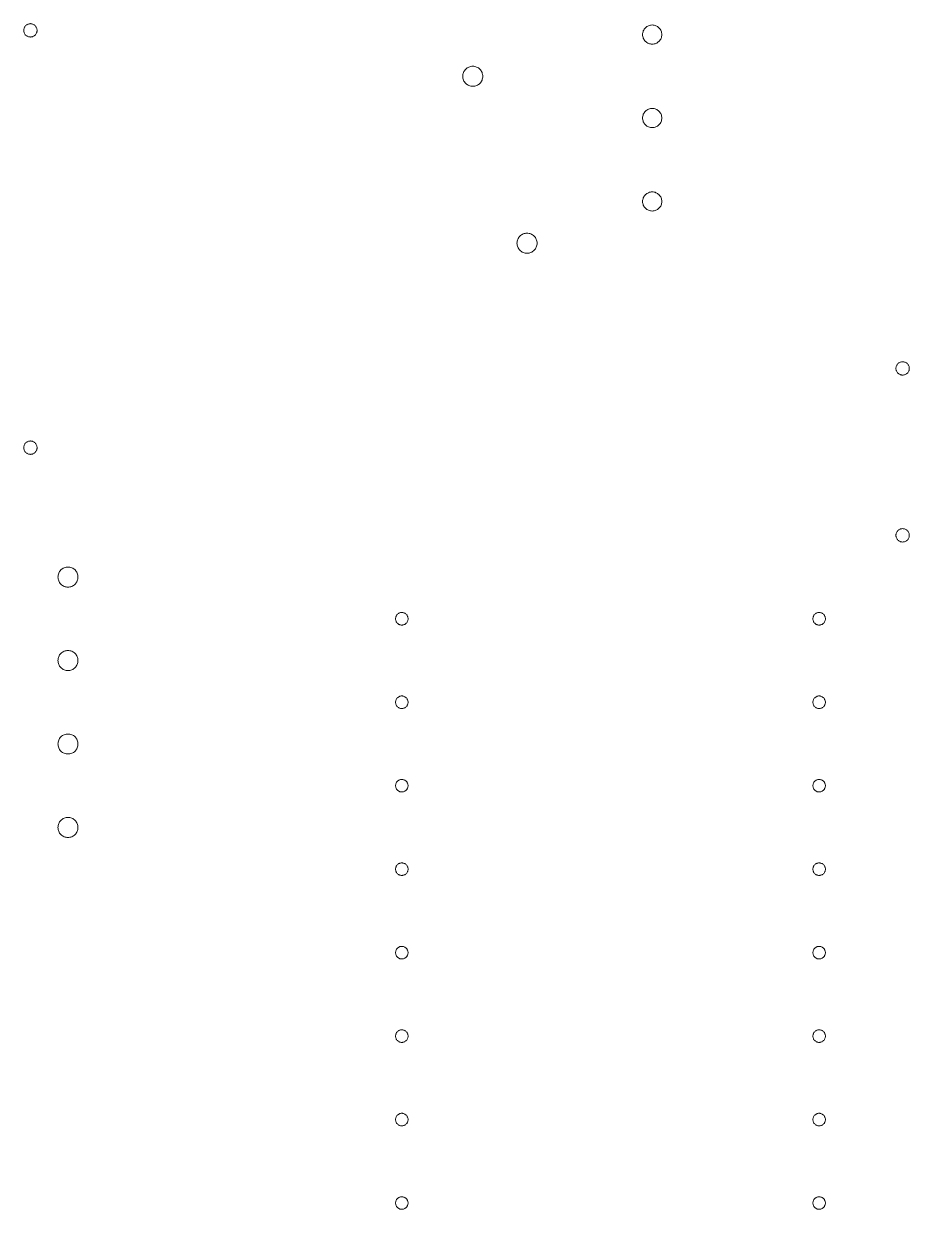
# Model space of a CAD drawing. Header units: inches. Extents: x 0 to 178, y 28 to 230.
# Drawn here: x 4.2 to 80.6, y 27.7 to 130 of the extents above; entities that cross this region are included whole.
import ezdxf

# ---------------------------------------------------------------- set-up
doc = ezdxf.new("R2010")
doc.units = ezdxf.units.IN
doc.header["$MEASUREMENT"] = 0
doc.layers.add('Layer 1', color=7, linetype='Continuous')

msp = doc.modelspace()

# ---------------------------------------------------------------- linework, layer by layer
at = {"layer": 'Layer 1', "color": 113, "lineweight": 5, "true_color": 0x66cc99}
for points in [[(5.36, 129.42), (5.36, 129.36), (5.35, 129.31), (5.34, 129.25), (5.32, 129.2), (5.3, 129.15), (5.27, 129.1), (5.23, 129.05), (5.2, 129.01), (5.15, 128.97), (5.11, 128.94), (5.06, 128.91), (5.01, 128.89), (4.96, 128.87), (4.9, 128.86), (4.84, 128.85), (4.79, 128.84), (4.73, 128.85), (4.68, 128.86), (4.62, 128.87), (4.57, 128.89), (4.52, 128.91), (4.47, 128.94), (4.42, 128.97), (4.38, 129.01), (4.34, 129.05), (4.31, 129.1), (4.28, 129.15), (4.26, 129.2), (4.24, 129.25), (4.22, 129.31), (4.21, 129.36), (4.21, 129.42), (4.21, 129.48), (4.22, 129.53), (4.24, 129.59), (4.26, 129.64), (4.28, 129.69), (4.31, 129.74), (4.34, 129.79), (4.38, 129.83), (4.42, 129.87), (4.47, 129.9), (4.52, 129.93), (4.57, 129.95), (4.62, 129.97), (4.68, 129.98), (4.73, 129.99), (4.79, 130), (4.84, 129.99), (4.9, 129.98), (4.96, 129.97), (5.01, 129.95), (5.06, 129.93), (5.11, 129.9), (5.15, 129.87), (5.2, 129.83), (5.23, 129.79), (5.27, 129.74), (5.3, 129.69), (5.32, 129.64), (5.34, 129.59), (5.35, 129.53), (5.36, 129.48), (5.36, 129.42)], [(59.26, 129.06), (59.25, 128.98), (59.24, 128.9), (59.22, 128.82), (59.19, 128.74), (59.16, 128.67), (59.12, 128.6), (59.07, 128.53), (59.01, 128.47), (58.95, 128.42), (58.89, 128.37), (58.82, 128.33), (58.74, 128.3), (58.67, 128.27), (58.59, 128.25), (58.51, 128.24), (58.43, 128.23), (58.35, 128.24), (58.27, 128.25), (58.19, 128.27), (58.11, 128.3), (58.04, 128.33), (57.97, 128.37), (57.9, 128.42), (57.84, 128.47), (57.79, 128.53), (57.74, 128.6), (57.7, 128.67), (57.66, 128.74), (57.64, 128.82), (57.62, 128.9), (57.6, 128.98), (57.6, 129.06), (57.6, 129.14), (57.62, 129.22), (57.64, 129.3), (57.66, 129.38), (57.7, 129.45), (57.74, 129.52), (57.79, 129.59), (57.84, 129.65), (57.9, 129.7), (57.97, 129.75), (58.04, 129.79), (58.11, 129.82), (58.19, 129.85), (58.27, 129.87), (58.35, 129.88), (58.43, 129.89), (58.51, 129.88), (58.59, 129.87), (58.67, 129.85), (58.74, 129.82), (58.82, 129.79), (58.89, 129.75), (58.95, 129.7), (59.01, 129.65), (59.07, 129.59), (59.12, 129.52), (59.16, 129.45), (59.19, 129.38), (59.22, 129.3), (59.24, 129.22), (59.25, 129.14), (59.26, 129.06)], [(43.81, 125.46), (43.81, 125.38), (43.8, 125.29), (43.77, 125.21), (43.75, 125.13), (43.71, 125.05), (43.67, 124.98), (43.62, 124.91), (43.56, 124.85), (43.5, 124.79), (43.43, 124.74), (43.36, 124.7), (43.28, 124.66), (43.2, 124.63), (43.12, 124.61), (43.03, 124.6), (42.95, 124.6), (42.86, 124.6), (42.78, 124.61), (42.7, 124.63), (42.62, 124.66), (42.54, 124.7), (42.47, 124.74), (42.4, 124.79), (42.34, 124.85), (42.28, 124.91), (42.23, 124.98), (42.19, 125.05), (42.15, 125.13), (42.12, 125.21), (42.1, 125.29), (42.09, 125.38), (42.08, 125.46), (42.09, 125.54), (42.1, 125.63), (42.12, 125.71), (42.15, 125.79), (42.19, 125.87), (42.23, 125.94), (42.28, 126.01), (42.34, 126.07), (42.4, 126.13), (42.47, 126.18), (42.54, 126.22), (42.62, 126.26), (42.7, 126.29), (42.78, 126.31), (42.86, 126.32), (42.95, 126.32), (43.03, 126.32), (43.12, 126.31), (43.2, 126.29), (43.28, 126.26), (43.36, 126.22), (43.43, 126.18), (43.5, 126.13), (43.56, 126.07), (43.62, 126.01), (43.67, 125.94), (43.71, 125.87), (43.75, 125.79), (43.77, 125.71), (43.8, 125.63), (43.81, 125.54), (43.81, 125.46)], [(59.26, 121.86), (59.25, 121.78), (59.24, 121.7), (59.22, 121.62), (59.19, 121.54), (59.16, 121.47), (59.12, 121.4), (59.07, 121.33), (59.01, 121.27), (58.95, 121.22), (58.89, 121.17), (58.82, 121.13), (58.74, 121.1), (58.67, 121.07), (58.59, 121.05), (58.51, 121.04), (58.43, 121.03), (58.35, 121.04), (58.27, 121.05), (58.19, 121.07), (58.11, 121.1), (58.04, 121.13), (57.97, 121.17), (57.9, 121.22), (57.84, 121.27), (57.79, 121.33), (57.74, 121.4), (57.7, 121.47), (57.66, 121.54), (57.64, 121.62), (57.62, 121.7), (57.6, 121.78), (57.6, 121.86), (57.6, 121.94), (57.62, 122.02), (57.64, 122.1), (57.66, 122.18), (57.7, 122.25), (57.74, 122.32), (57.79, 122.39), (57.84, 122.45), (57.9, 122.5), (57.97, 122.55), (58.04, 122.59), (58.11, 122.62), (58.19, 122.65), (58.27, 122.67), (58.35, 122.68), (58.43, 122.69), (58.51, 122.68), (58.59, 122.67), (58.67, 122.65), (58.74, 122.62), (58.82, 122.59), (58.89, 122.55), (58.95, 122.5), (59.01, 122.45), (59.07, 122.39), (59.12, 122.32), (59.16, 122.25), (59.19, 122.18), (59.22, 122.1), (59.24, 122.02), (59.25, 121.94), (59.26, 121.86)], [(59.26, 114.66), (59.25, 114.58), (59.24, 114.5), (59.22, 114.42), (59.19, 114.34), (59.16, 114.27), (59.12, 114.2), (59.07, 114.13), (59.01, 114.07), (58.95, 114.02), (58.89, 113.97), (58.82, 113.93), (58.74, 113.9), (58.67, 113.87), (58.59, 113.85), (58.51, 113.84), (58.43, 113.83), (58.35, 113.84), (58.27, 113.85), (58.19, 113.87), (58.11, 113.9), (58.04, 113.93), (57.97, 113.97), (57.9, 114.02), (57.84, 114.07), (57.79, 114.13), (57.74, 114.2), (57.7, 114.27), (57.66, 114.34), (57.64, 114.42), (57.62, 114.5), (57.6, 114.58), (57.6, 114.66), (57.6, 114.74), (57.62, 114.82), (57.64, 114.9), (57.66, 114.98), (57.7, 115.05), (57.74, 115.12), (57.79, 115.19), (57.84, 115.25), (57.9, 115.3), (57.97, 115.35), (58.04, 115.39), (58.11, 115.42), (58.19, 115.45), (58.27, 115.47), (58.35, 115.48), (58.43, 115.49), (58.51, 115.48), (58.59, 115.47), (58.67, 115.45), (58.74, 115.42), (58.82, 115.39), (58.89, 115.35), (58.95, 115.3), (59.01, 115.25), (59.07, 115.19), (59.12, 115.12), (59.16, 115.05), (59.19, 114.98), (59.22, 114.9), (59.24, 114.82), (59.25, 114.74), (59.26, 114.66)], [(48.49, 111.06), (48.49, 110.98), (48.48, 110.89), (48.45, 110.81), (48.43, 110.73), (48.39, 110.65), (48.35, 110.58), (48.3, 110.51), (48.24, 110.45), (48.18, 110.39), (48.11, 110.34), (48.04, 110.3), (47.96, 110.26), (47.88, 110.23), (47.8, 110.21), (47.71, 110.2), (47.63, 110.2), (47.54, 110.2), (47.46, 110.21), (47.38, 110.23), (47.3, 110.26), (47.22, 110.3), (47.15, 110.34), (47.08, 110.39), (47.02, 110.45), (46.96, 110.51), (46.91, 110.58), (46.87, 110.65), (46.83, 110.73), (46.8, 110.81), (46.78, 110.89), (46.77, 110.98), (46.76, 111.06), (46.77, 111.14), (46.78, 111.23), (46.8, 111.31), (46.83, 111.39), (46.87, 111.47), (46.91, 111.54), (46.96, 111.61), (47.02, 111.67), (47.08, 111.73), (47.15, 111.78), (47.22, 111.82), (47.3, 111.86), (47.38, 111.89), (47.46, 111.91), (47.54, 111.92), (47.63, 111.92), (47.71, 111.92), (47.8, 111.91), (47.88, 111.89), (47.96, 111.86), (48.04, 111.82), (48.11, 111.78), (48.18, 111.73), (48.24, 111.67), (48.3, 111.61), (48.35, 111.54), (48.39, 111.47), (48.43, 111.39), (48.45, 111.31), (48.48, 111.23), (48.49, 111.14), (48.49, 111.06)], [(80.6, 100.26), (80.6, 100.2), (80.59, 100.15), (80.58, 100.09), (80.56, 100.04), (80.54, 99.99), (80.51, 99.94), (80.47, 99.89), (80.44, 99.85), (80.39, 99.81), (80.35, 99.78), (80.3, 99.75), (80.25, 99.73), (80.2, 99.71), (80.14, 99.7), (80.08, 99.69), (80.03, 99.68), (79.97, 99.69), (79.92, 99.7), (79.86, 99.71), (79.81, 99.73), (79.76, 99.75), (79.71, 99.78), (79.66, 99.81), (79.62, 99.85), (79.58, 99.89), (79.55, 99.94), (79.52, 99.99), (79.5, 100.04), (79.48, 100.09), (79.46, 100.15), (79.45, 100.2), (79.45, 100.26), (79.45, 100.32), (79.46, 100.37), (79.48, 100.43), (79.5, 100.48), (79.52, 100.53), (79.55, 100.58), (79.58, 100.63), (79.62, 100.67), (79.66, 100.71), (79.71, 100.74), (79.76, 100.77), (79.81, 100.79), (79.86, 100.81), (79.92, 100.82), (79.97, 100.83), (80.03, 100.84), (80.08, 100.83), (80.14, 100.82), (80.2, 100.81), (80.25, 100.79), (80.3, 100.77), (80.35, 100.74), (80.39, 100.71), (80.44, 100.67), (80.47, 100.63), (80.51, 100.58), (80.54, 100.53), (80.56, 100.48), (80.58, 100.43), (80.59, 100.37), (80.6, 100.32), (80.6, 100.26)], [(5.36, 93.42), (5.36, 93.36), (5.35, 93.31), (5.34, 93.25), (5.32, 93.2), (5.3, 93.15), (5.27, 93.1), (5.23, 93.05), (5.2, 93.01), (5.15, 92.97), (5.11, 92.94), (5.06, 92.91), (5.01, 92.89), (4.96, 92.87), (4.9, 92.86), (4.84, 92.85), (4.79, 92.84), (4.73, 92.85), (4.68, 92.86), (4.62, 92.87), (4.57, 92.89), (4.52, 92.91), (4.47, 92.94), (4.42, 92.97), (4.38, 93.01), (4.34, 93.05), (4.31, 93.1), (4.28, 93.15), (4.26, 93.2), (4.24, 93.25), (4.22, 93.31), (4.21, 93.36), (4.21, 93.42), (4.21, 93.48), (4.22, 93.53), (4.24, 93.59), (4.26, 93.64), (4.28, 93.69), (4.31, 93.74), (4.34, 93.79), (4.38, 93.83), (4.42, 93.87), (4.47, 93.9), (4.52, 93.93), (4.57, 93.95), (4.62, 93.97), (4.68, 93.98), (4.73, 93.99), (4.79, 94), (4.84, 93.99), (4.9, 93.98), (4.96, 93.97), (5.01, 93.95), (5.06, 93.93), (5.11, 93.9), (5.15, 93.87), (5.2, 93.83), (5.23, 93.79), (5.27, 93.74), (5.3, 93.69), (5.32, 93.64), (5.34, 93.59), (5.35, 93.53), (5.36, 93.48), (5.36, 93.42)], [(80.6, 85.86), (80.6, 85.8), (80.59, 85.75), (80.58, 85.69), (80.56, 85.64), (80.54, 85.59), (80.51, 85.54), (80.47, 85.49), (80.44, 85.45), (80.39, 85.41), (80.35, 85.38), (80.3, 85.35), (80.25, 85.33), (80.2, 85.31), (80.14, 85.3), (80.08, 85.29), (80.03, 85.28), (79.97, 85.29), (79.92, 85.3), (79.86, 85.31), (79.81, 85.33), (79.76, 85.35), (79.71, 85.38), (79.66, 85.41), (79.62, 85.45), (79.58, 85.49), (79.55, 85.54), (79.52, 85.59), (79.5, 85.64), (79.48, 85.69), (79.46, 85.75), (79.45, 85.8), (79.45, 85.86), (79.45, 85.92), (79.46, 85.97), (79.48, 86.03), (79.5, 86.08), (79.52, 86.13), (79.55, 86.18), (79.58, 86.23), (79.62, 86.27), (79.66, 86.31), (79.71, 86.34), (79.76, 86.37), (79.81, 86.39), (79.86, 86.41), (79.92, 86.42), (79.97, 86.43), (80.03, 86.44), (80.08, 86.43), (80.14, 86.42), (80.2, 86.41), (80.25, 86.39), (80.3, 86.37), (80.35, 86.34), (80.39, 86.31), (80.44, 86.27), (80.47, 86.23), (80.51, 86.18), (80.54, 86.13), (80.56, 86.08), (80.58, 86.03), (80.59, 85.97), (80.6, 85.92), (80.6, 85.86)], [(8.89, 82.26), (8.89, 82.18), (8.88, 82.09), (8.85, 82.01), (8.83, 81.93), (8.79, 81.85), (8.75, 81.78), (8.7, 81.71), (8.64, 81.65), (8.58, 81.59), (8.51, 81.54), (8.44, 81.5), (8.36, 81.46), (8.28, 81.43), (8.2, 81.41), (8.11, 81.4), (8.03, 81.4), (7.94, 81.4), (7.86, 81.41), (7.78, 81.43), (7.7, 81.46), (7.62, 81.5), (7.55, 81.54), (7.48, 81.59), (7.42, 81.65), (7.36, 81.71), (7.31, 81.78), (7.27, 81.85), (7.23, 81.93), (7.2, 82.01), (7.18, 82.09), (7.17, 82.18), (7.16, 82.26), (7.17, 82.34), (7.18, 82.43), (7.2, 82.51), (7.23, 82.59), (7.27, 82.67), (7.31, 82.74), (7.36, 82.81), (7.42, 82.87), (7.48, 82.93), (7.55, 82.98), (7.62, 83.02), (7.7, 83.06), (7.78, 83.09), (7.86, 83.11), (7.94, 83.12), (8.03, 83.12), (8.11, 83.12), (8.2, 83.11), (8.28, 83.09), (8.36, 83.06), (8.44, 83.02), (8.51, 82.98), (8.58, 82.93), (8.64, 82.87), (8.7, 82.81), (8.75, 82.74), (8.79, 82.67), (8.83, 82.59), (8.85, 82.51), (8.88, 82.43), (8.89, 82.34), (8.89, 82.26), (8.89, 82.26)], [(37.37, 78.66), (37.37, 78.61), (37.36, 78.55), (37.34, 78.5), (37.33, 78.45), (37.3, 78.41), (37.28, 78.36), (37.25, 78.32), (37.21, 78.28), (37.17, 78.24), (37.13, 78.21), (37.08, 78.18), (37.03, 78.16), (36.98, 78.14), (36.93, 78.13), (36.88, 78.12), (36.83, 78.12), (36.78, 78.12), (36.72, 78.13), (36.67, 78.14), (36.62, 78.16), (36.57, 78.18), (36.53, 78.21), (36.49, 78.24), (36.45, 78.28), (36.41, 78.32), (36.38, 78.36), (36.35, 78.41), (36.33, 78.45), (36.31, 78.5), (36.3, 78.55), (36.29, 78.61), (36.29, 78.66), (36.29, 78.71), (36.3, 78.77), (36.31, 78.82), (36.33, 78.87), (36.35, 78.91), (36.38, 78.96), (36.41, 79), (36.45, 79.04), (36.49, 79.08), (36.53, 79.11), (36.57, 79.14), (36.62, 79.16), (36.67, 79.18), (36.72, 79.19), (36.78, 79.2), (36.83, 79.2), (36.88, 79.2), (36.93, 79.19), (36.98, 79.18), (37.03, 79.16), (37.08, 79.14), (37.13, 79.11), (37.17, 79.08), (37.21, 79.04), (37.25, 79), (37.28, 78.96), (37.3, 78.91), (37.33, 78.87), (37.34, 78.82), (37.36, 78.77), (37.37, 78.71), (37.37, 78.66), (37.37, 78.66)], [(73.37, 78.66), (73.37, 78.61), (73.36, 78.55), (73.34, 78.5), (73.33, 78.45), (73.3, 78.41), (73.28, 78.36), (73.25, 78.32), (73.21, 78.28), (73.17, 78.24), (73.13, 78.21), (73.08, 78.18), (73.03, 78.16), (72.98, 78.14), (72.93, 78.13), (72.88, 78.12), (72.83, 78.12), (72.78, 78.12), (72.72, 78.13), (72.67, 78.14), (72.62, 78.16), (72.57, 78.18), (72.53, 78.21), (72.49, 78.24), (72.45, 78.28), (72.41, 78.32), (72.38, 78.36), (72.35, 78.41), (72.33, 78.45), (72.31, 78.5), (72.3, 78.55), (72.29, 78.61), (72.29, 78.66), (72.29, 78.71), (72.3, 78.77), (72.31, 78.82), (72.33, 78.87), (72.35, 78.91), (72.38, 78.96), (72.41, 79), (72.45, 79.04), (72.49, 79.08), (72.53, 79.11), (72.57, 79.14), (72.62, 79.16), (72.67, 79.18), (72.72, 79.19), (72.78, 79.2), (72.83, 79.2), (72.88, 79.2), (72.93, 79.19), (72.98, 79.18), (73.03, 79.16), (73.08, 79.14), (73.13, 79.11), (73.17, 79.08), (73.21, 79.04), (73.25, 79), (73.28, 78.96), (73.3, 78.91), (73.33, 78.87), (73.34, 78.82), (73.36, 78.77), (73.37, 78.71), (73.37, 78.66), (73.37, 78.66)], [(8.89, 75.06), (8.89, 74.98), (8.88, 74.89), (8.85, 74.81), (8.83, 74.73), (8.79, 74.65), (8.75, 74.58), (8.7, 74.51), (8.64, 74.45), (8.58, 74.39), (8.51, 74.34), (8.44, 74.3), (8.36, 74.26), (8.28, 74.23), (8.2, 74.21), (8.11, 74.2), (8.03, 74.2), (7.94, 74.2), (7.86, 74.21), (7.78, 74.23), (7.7, 74.26), (7.62, 74.3), (7.55, 74.34), (7.48, 74.39), (7.42, 74.45), (7.36, 74.51), (7.31, 74.58), (7.27, 74.65), (7.23, 74.73), (7.2, 74.81), (7.18, 74.89), (7.17, 74.98), (7.16, 75.06), (7.17, 75.14), (7.18, 75.23), (7.2, 75.31), (7.23, 75.39), (7.27, 75.47), (7.31, 75.54), (7.36, 75.61), (7.42, 75.67), (7.48, 75.73), (7.55, 75.78), (7.62, 75.82), (7.7, 75.86), (7.78, 75.89), (7.86, 75.91), (7.94, 75.92), (8.03, 75.92), (8.11, 75.92), (8.2, 75.91), (8.28, 75.89), (8.36, 75.86), (8.44, 75.82), (8.51, 75.78), (8.58, 75.73), (8.64, 75.67), (8.7, 75.61), (8.75, 75.54), (8.79, 75.47), (8.83, 75.39), (8.85, 75.31), (8.88, 75.23), (8.89, 75.14), (8.89, 75.06), (8.89, 75.06)], [(37.37, 71.46), (37.37, 71.41), (37.36, 71.35), (37.34, 71.3), (37.33, 71.25), (37.3, 71.21), (37.28, 71.16), (37.25, 71.12), (37.21, 71.08), (37.17, 71.04), (37.13, 71.01), (37.08, 70.98), (37.03, 70.96), (36.98, 70.94), (36.93, 70.93), (36.88, 70.92), (36.83, 70.92), (36.78, 70.92), (36.72, 70.93), (36.67, 70.94), (36.62, 70.96), (36.57, 70.98), (36.53, 71.01), (36.49, 71.04), (36.45, 71.08), (36.41, 71.12), (36.38, 71.16), (36.35, 71.21), (36.33, 71.25), (36.31, 71.3), (36.3, 71.35), (36.29, 71.41), (36.29, 71.46), (36.29, 71.51), (36.3, 71.57), (36.31, 71.62), (36.33, 71.67), (36.35, 71.71), (36.38, 71.76), (36.41, 71.8), (36.45, 71.84), (36.49, 71.88), (36.53, 71.91), (36.57, 71.94), (36.62, 71.96), (36.67, 71.98), (36.72, 71.99), (36.78, 72), (36.83, 72), (36.88, 72), (36.93, 71.99), (36.98, 71.98), (37.03, 71.96), (37.08, 71.94), (37.13, 71.91), (37.17, 71.88), (37.21, 71.84), (37.25, 71.8), (37.28, 71.76), (37.3, 71.71), (37.33, 71.67), (37.34, 71.62), (37.36, 71.57), (37.37, 71.51), (37.37, 71.46), (37.37, 71.46)], [(73.37, 71.46), (73.37, 71.41), (73.36, 71.35), (73.34, 71.3), (73.33, 71.25), (73.3, 71.21), (73.28, 71.16), (73.25, 71.12), (73.21, 71.08), (73.17, 71.04), (73.13, 71.01), (73.08, 70.98), (73.03, 70.96), (72.98, 70.94), (72.93, 70.93), (72.88, 70.92), (72.83, 70.92), (72.78, 70.92), (72.72, 70.93), (72.67, 70.94), (72.62, 70.96), (72.57, 70.98), (72.53, 71.01), (72.49, 71.04), (72.45, 71.08), (72.41, 71.12), (72.38, 71.16), (72.35, 71.21), (72.33, 71.25), (72.31, 71.3), (72.3, 71.35), (72.29, 71.41), (72.29, 71.46), (72.29, 71.51), (72.3, 71.57), (72.31, 71.62), (72.33, 71.67), (72.35, 71.71), (72.38, 71.76), (72.41, 71.8), (72.45, 71.84), (72.49, 71.88), (72.53, 71.91), (72.57, 71.94), (72.62, 71.96), (72.67, 71.98), (72.72, 71.99), (72.78, 72), (72.83, 72), (72.88, 72), (72.93, 71.99), (72.98, 71.98), (73.03, 71.96), (73.08, 71.94), (73.13, 71.91), (73.17, 71.88), (73.21, 71.84), (73.25, 71.8), (73.28, 71.76), (73.3, 71.71), (73.33, 71.67), (73.34, 71.62), (73.36, 71.57), (73.37, 71.51), (73.37, 71.46), (73.37, 71.46)], [(8.89, 67.86), (8.89, 67.78), (8.88, 67.69), (8.85, 67.61), (8.83, 67.53), (8.79, 67.45), (8.75, 67.38), (8.7, 67.31), (8.64, 67.25), (8.58, 67.19), (8.51, 67.14), (8.44, 67.1), (8.36, 67.06), (8.28, 67.03), (8.2, 67.01), (8.11, 67), (8.03, 67), (7.94, 67), (7.86, 67.01), (7.78, 67.03), (7.7, 67.06), (7.62, 67.1), (7.55, 67.14), (7.48, 67.19), (7.42, 67.25), (7.36, 67.31), (7.31, 67.38), (7.27, 67.45), (7.23, 67.53), (7.2, 67.61), (7.18, 67.69), (7.17, 67.78), (7.16, 67.86), (7.17, 67.94), (7.18, 68.03), (7.2, 68.11), (7.23, 68.19), (7.27, 68.27), (7.31, 68.34), (7.36, 68.41), (7.42, 68.47), (7.48, 68.53), (7.55, 68.58), (7.62, 68.62), (7.7, 68.66), (7.78, 68.69), (7.86, 68.71), (7.94, 68.72), (8.03, 68.72), (8.11, 68.72), (8.2, 68.71), (8.28, 68.69), (8.36, 68.66), (8.44, 68.62), (8.51, 68.58), (8.58, 68.53), (8.64, 68.47), (8.7, 68.41), (8.75, 68.34), (8.79, 68.27), (8.83, 68.19), (8.85, 68.11), (8.88, 68.03), (8.89, 67.94), (8.89, 67.86), (8.89, 67.86)], [(37.37, 64.26), (37.37, 64.21), (37.36, 64.15), (37.34, 64.1), (37.33, 64.05), (37.3, 64.01), (37.28, 63.96), (37.25, 63.92), (37.21, 63.88), (37.17, 63.84), (37.13, 63.81), (37.08, 63.78), (37.03, 63.76), (36.98, 63.74), (36.93, 63.73), (36.88, 63.72), (36.83, 63.72), (36.78, 63.72), (36.72, 63.73), (36.67, 63.74), (36.62, 63.76), (36.57, 63.78), (36.53, 63.81), (36.49, 63.84), (36.45, 63.88), (36.41, 63.92), (36.38, 63.96), (36.35, 64.01), (36.33, 64.05), (36.31, 64.1), (36.3, 64.15), (36.29, 64.21), (36.29, 64.26), (36.29, 64.31), (36.3, 64.37), (36.31, 64.42), (36.33, 64.47), (36.35, 64.51), (36.38, 64.56), (36.41, 64.6), (36.45, 64.64), (36.49, 64.68), (36.53, 64.71), (36.57, 64.74), (36.62, 64.76), (36.67, 64.78), (36.72, 64.79), (36.78, 64.8), (36.83, 64.8), (36.88, 64.8), (36.93, 64.79), (36.98, 64.78), (37.03, 64.76), (37.08, 64.74), (37.13, 64.71), (37.17, 64.68), (37.21, 64.64), (37.25, 64.6), (37.28, 64.56), (37.3, 64.51), (37.33, 64.47), (37.34, 64.42), (37.36, 64.37), (37.37, 64.31), (37.37, 64.26), (37.37, 64.26)], [(73.37, 64.26), (73.37, 64.21), (73.36, 64.15), (73.34, 64.1), (73.33, 64.05), (73.3, 64.01), (73.28, 63.96), (73.25, 63.92), (73.21, 63.88), (73.17, 63.84), (73.13, 63.81), (73.08, 63.78), (73.03, 63.76), (72.98, 63.74), (72.93, 63.73), (72.88, 63.72), (72.83, 63.72), (72.78, 63.72), (72.72, 63.73), (72.67, 63.74), (72.62, 63.76), (72.57, 63.78), (72.53, 63.81), (72.49, 63.84), (72.45, 63.88), (72.41, 63.92), (72.38, 63.96), (72.35, 64.01), (72.33, 64.05), (72.31, 64.1), (72.3, 64.15), (72.29, 64.21), (72.29, 64.26), (72.29, 64.31), (72.3, 64.37), (72.31, 64.42), (72.33, 64.47), (72.35, 64.51), (72.38, 64.56), (72.41, 64.6), (72.45, 64.64), (72.49, 64.68), (72.53, 64.71), (72.57, 64.74), (72.62, 64.76), (72.67, 64.78), (72.72, 64.79), (72.78, 64.8), (72.83, 64.8), (72.88, 64.8), (72.93, 64.79), (72.98, 64.78), (73.03, 64.76), (73.08, 64.74), (73.13, 64.71), (73.17, 64.68), (73.21, 64.64), (73.25, 64.6), (73.28, 64.56), (73.3, 64.51), (73.33, 64.47), (73.34, 64.42), (73.36, 64.37), (73.37, 64.31), (73.37, 64.26), (73.37, 64.26)], [(8.89, 60.66), (8.89, 60.58), (8.88, 60.49), (8.85, 60.41), (8.83, 60.33), (8.79, 60.25), (8.75, 60.18), (8.7, 60.11), (8.64, 60.05), (8.58, 59.99), (8.51, 59.94), (8.44, 59.9), (8.36, 59.86), (8.28, 59.83), (8.2, 59.81), (8.11, 59.8), (8.03, 59.8), (7.94, 59.8), (7.86, 59.81), (7.78, 59.83), (7.7, 59.86), (7.62, 59.9), (7.55, 59.94), (7.48, 59.99), (7.42, 60.05), (7.36, 60.11), (7.31, 60.18), (7.27, 60.25), (7.23, 60.33), (7.2, 60.41), (7.18, 60.49), (7.17, 60.58), (7.16, 60.66), (7.17, 60.74), (7.18, 60.83), (7.2, 60.91), (7.23, 60.99), (7.27, 61.07), (7.31, 61.14), (7.36, 61.21), (7.42, 61.27), (7.48, 61.33), (7.55, 61.38), (7.62, 61.42), (7.7, 61.46), (7.78, 61.49), (7.86, 61.51), (7.94, 61.52), (8.03, 61.52), (8.11, 61.52), (8.2, 61.51), (8.28, 61.49), (8.36, 61.46), (8.44, 61.42), (8.51, 61.38), (8.58, 61.33), (8.64, 61.27), (8.7, 61.21), (8.75, 61.14), (8.79, 61.07), (8.83, 60.99), (8.85, 60.91), (8.88, 60.83), (8.89, 60.74), (8.89, 60.66), (8.89, 60.66)], [(37.37, 57.06), (37.37, 57.01), (37.36, 56.95), (37.34, 56.9), (37.33, 56.85), (37.3, 56.81), (37.28, 56.76), (37.25, 56.72), (37.21, 56.68), (37.17, 56.64), (37.13, 56.61), (37.08, 56.58), (37.03, 56.56), (36.98, 56.54), (36.93, 56.53), (36.88, 56.52), (36.83, 56.52), (36.78, 56.52), (36.72, 56.53), (36.67, 56.54), (36.62, 56.56), (36.57, 56.58), (36.53, 56.61), (36.49, 56.64), (36.45, 56.68), (36.41, 56.72), (36.38, 56.76), (36.35, 56.81), (36.33, 56.85), (36.31, 56.9), (36.3, 56.95), (36.29, 57.01), (36.29, 57.06), (36.29, 57.11), (36.3, 57.17), (36.31, 57.22), (36.33, 57.27), (36.35, 57.31), (36.38, 57.36), (36.41, 57.4), (36.45, 57.44), (36.49, 57.48), (36.53, 57.51), (36.57, 57.54), (36.62, 57.56), (36.67, 57.58), (36.72, 57.59), (36.78, 57.6), (36.83, 57.6), (36.88, 57.6), (36.93, 57.59), (36.98, 57.58), (37.03, 57.56), (37.08, 57.54), (37.13, 57.51), (37.17, 57.48), (37.21, 57.44), (37.25, 57.4), (37.28, 57.36), (37.3, 57.31), (37.33, 57.27), (37.34, 57.22), (37.36, 57.17), (37.37, 57.11), (37.37, 57.06), (37.37, 57.06)], [(73.37, 57.06), (73.37, 57.01), (73.36, 56.95), (73.34, 56.9), (73.33, 56.85), (73.3, 56.81), (73.28, 56.76), (73.25, 56.72), (73.21, 56.68), (73.17, 56.64), (73.13, 56.61), (73.08, 56.58), (73.03, 56.56), (72.98, 56.54), (72.93, 56.53), (72.88, 56.52), (72.83, 56.52), (72.78, 56.52), (72.72, 56.53), (72.67, 56.54), (72.62, 56.56), (72.57, 56.58), (72.53, 56.61), (72.49, 56.64), (72.45, 56.68), (72.41, 56.72), (72.38, 56.76), (72.35, 56.81), (72.33, 56.85), (72.31, 56.9), (72.3, 56.95), (72.29, 57.01), (72.29, 57.06), (72.29, 57.11), (72.3, 57.17), (72.31, 57.22), (72.33, 57.27), (72.35, 57.31), (72.38, 57.36), (72.41, 57.4), (72.45, 57.44), (72.49, 57.48), (72.53, 57.51), (72.57, 57.54), (72.62, 57.56), (72.67, 57.58), (72.72, 57.59), (72.78, 57.6), (72.83, 57.6), (72.88, 57.6), (72.93, 57.59), (72.98, 57.58), (73.03, 57.56), (73.08, 57.54), (73.13, 57.51), (73.17, 57.48), (73.21, 57.44), (73.25, 57.4), (73.28, 57.36), (73.3, 57.31), (73.33, 57.27), (73.34, 57.22), (73.36, 57.17), (73.37, 57.11), (73.37, 57.06), (73.37, 57.06)], [(37.37, 49.86), (37.37, 49.81), (37.36, 49.75), (37.34, 49.7), (37.33, 49.65), (37.3, 49.61), (37.28, 49.56), (37.25, 49.52), (37.21, 49.48), (37.17, 49.44), (37.13, 49.41), (37.08, 49.38), (37.03, 49.36), (36.98, 49.34), (36.93, 49.33), (36.88, 49.32), (36.83, 49.32), (36.78, 49.32), (36.72, 49.33), (36.67, 49.34), (36.62, 49.36), (36.57, 49.38), (36.53, 49.41), (36.49, 49.44), (36.45, 49.48), (36.41, 49.52), (36.38, 49.56), (36.35, 49.61), (36.33, 49.65), (36.31, 49.7), (36.3, 49.75), (36.29, 49.81), (36.29, 49.86), (36.29, 49.91), (36.3, 49.97), (36.31, 50.02), (36.33, 50.07), (36.35, 50.11), (36.38, 50.16), (36.41, 50.2), (36.45, 50.24), (36.49, 50.28), (36.53, 50.31), (36.57, 50.34), (36.62, 50.36), (36.67, 50.38), (36.72, 50.39), (36.78, 50.4), (36.83, 50.4), (36.88, 50.4), (36.93, 50.39), (36.98, 50.38), (37.03, 50.36), (37.08, 50.34), (37.13, 50.31), (37.17, 50.28), (37.21, 50.24), (37.25, 50.2), (37.28, 50.16), (37.3, 50.11), (37.33, 50.07), (37.34, 50.02), (37.36, 49.97), (37.37, 49.91), (37.37, 49.86), (37.37, 49.86)], [(73.37, 49.86), (73.37, 49.81), (73.36, 49.75), (73.34, 49.7), (73.33, 49.65), (73.3, 49.61), (73.28, 49.56), (73.25, 49.52), (73.21, 49.48), (73.17, 49.44), (73.13, 49.41), (73.08, 49.38), (73.03, 49.36), (72.98, 49.34), (72.93, 49.33), (72.88, 49.32), (72.83, 49.32), (72.78, 49.32), (72.72, 49.33), (72.67, 49.34), (72.62, 49.36), (72.57, 49.38), (72.53, 49.41), (72.49, 49.44), (72.45, 49.48), (72.41, 49.52), (72.38, 49.56), (72.35, 49.61), (72.33, 49.65), (72.31, 49.7), (72.3, 49.75), (72.29, 49.81), (72.29, 49.86), (72.29, 49.91), (72.3, 49.97), (72.31, 50.02), (72.33, 50.07), (72.35, 50.11), (72.38, 50.16), (72.41, 50.2), (72.45, 50.24), (72.49, 50.28), (72.53, 50.31), (72.57, 50.34), (72.62, 50.36), (72.67, 50.38), (72.72, 50.39), (72.78, 50.4), (72.83, 50.4), (72.88, 50.4), (72.93, 50.39), (72.98, 50.38), (73.03, 50.36), (73.08, 50.34), (73.13, 50.31), (73.17, 50.28), (73.21, 50.24), (73.25, 50.2), (73.28, 50.16), (73.3, 50.11), (73.33, 50.07), (73.34, 50.02), (73.36, 49.97), (73.37, 49.91), (73.37, 49.86), (73.37, 49.86)], [(37.37, 42.66), (37.37, 42.61), (37.36, 42.55), (37.34, 42.5), (37.33, 42.45), (37.3, 42.41), (37.28, 42.36), (37.25, 42.32), (37.21, 42.28), (37.17, 42.24), (37.13, 42.21), (37.08, 42.18), (37.03, 42.16), (36.98, 42.14), (36.93, 42.13), (36.88, 42.12), (36.83, 42.12), (36.78, 42.12), (36.72, 42.13), (36.67, 42.14), (36.62, 42.16), (36.57, 42.18), (36.53, 42.21), (36.49, 42.24), (36.45, 42.28), (36.41, 42.32), (36.38, 42.36), (36.35, 42.41), (36.33, 42.45), (36.31, 42.5), (36.3, 42.55), (36.29, 42.61), (36.29, 42.66), (36.29, 42.71), (36.3, 42.77), (36.31, 42.82), (36.33, 42.87), (36.35, 42.91), (36.38, 42.96), (36.41, 43), (36.45, 43.04), (36.49, 43.08), (36.53, 43.11), (36.57, 43.14), (36.62, 43.16), (36.67, 43.18), (36.72, 43.19), (36.78, 43.2), (36.83, 43.2), (36.88, 43.2), (36.93, 43.19), (36.98, 43.18), (37.03, 43.16), (37.08, 43.14), (37.13, 43.11), (37.17, 43.08), (37.21, 43.04), (37.25, 43), (37.28, 42.96), (37.3, 42.91), (37.33, 42.87), (37.34, 42.82), (37.36, 42.77), (37.37, 42.71), (37.37, 42.66), (37.37, 42.66)], [(73.37, 42.66), (73.37, 42.61), (73.36, 42.55), (73.34, 42.5), (73.33, 42.45), (73.3, 42.41), (73.28, 42.36), (73.25, 42.32), (73.21, 42.28), (73.17, 42.24), (73.13, 42.21), (73.08, 42.18), (73.03, 42.16), (72.98, 42.14), (72.93, 42.13), (72.88, 42.12), (72.83, 42.12), (72.78, 42.12), (72.72, 42.13), (72.67, 42.14), (72.62, 42.16), (72.57, 42.18), (72.53, 42.21), (72.49, 42.24), (72.45, 42.28), (72.41, 42.32), (72.38, 42.36), (72.35, 42.41), (72.33, 42.45), (72.31, 42.5), (72.3, 42.55), (72.29, 42.61), (72.29, 42.66), (72.29, 42.71), (72.3, 42.77), (72.31, 42.82), (72.33, 42.87), (72.35, 42.91), (72.38, 42.96), (72.41, 43), (72.45, 43.04), (72.49, 43.08), (72.53, 43.11), (72.57, 43.14), (72.62, 43.16), (72.67, 43.18), (72.72, 43.19), (72.78, 43.2), (72.83, 43.2), (72.88, 43.2), (72.93, 43.19), (72.98, 43.18), (73.03, 43.16), (73.08, 43.14), (73.13, 43.11), (73.17, 43.08), (73.21, 43.04), (73.25, 43), (73.28, 42.96), (73.3, 42.91), (73.33, 42.87), (73.34, 42.82), (73.36, 42.77), (73.37, 42.71), (73.37, 42.66), (73.37, 42.66)], [(37.37, 35.46), (37.37, 35.41), (37.36, 35.35), (37.34, 35.3), (37.33, 35.25), (37.3, 35.21), (37.28, 35.16), (37.25, 35.12), (37.21, 35.08), (37.17, 35.04), (37.13, 35.01), (37.08, 34.98), (37.03, 34.96), (36.98, 34.94), (36.93, 34.93), (36.88, 34.92), (36.83, 34.92), (36.78, 34.92), (36.72, 34.93), (36.67, 34.94), (36.62, 34.96), (36.57, 34.98), (36.53, 35.01), (36.49, 35.04), (36.45, 35.08), (36.41, 35.12), (36.38, 35.16), (36.35, 35.21), (36.33, 35.25), (36.31, 35.3), (36.3, 35.35), (36.29, 35.41), (36.29, 35.46), (36.29, 35.51), (36.3, 35.57), (36.31, 35.62), (36.33, 35.67), (36.35, 35.71), (36.38, 35.76), (36.41, 35.8), (36.45, 35.84), (36.49, 35.88), (36.53, 35.91), (36.57, 35.94), (36.62, 35.96), (36.67, 35.98), (36.72, 35.99), (36.78, 36), (36.83, 36), (36.88, 36), (36.93, 35.99), (36.98, 35.98), (37.03, 35.96), (37.08, 35.94), (37.13, 35.91), (37.17, 35.88), (37.21, 35.84), (37.25, 35.8), (37.28, 35.76), (37.3, 35.71), (37.33, 35.67), (37.34, 35.62), (37.36, 35.57), (37.37, 35.51), (37.37, 35.46), (37.37, 35.46)], [(73.37, 35.46), (73.37, 35.41), (73.36, 35.35), (73.34, 35.3), (73.33, 35.25), (73.3, 35.21), (73.28, 35.16), (73.25, 35.12), (73.21, 35.08), (73.17, 35.04), (73.13, 35.01), (73.08, 34.98), (73.03, 34.96), (72.98, 34.94), (72.93, 34.93), (72.88, 34.92), (72.83, 34.92), (72.78, 34.92), (72.72, 34.93), (72.67, 34.94), (72.62, 34.96), (72.57, 34.98), (72.53, 35.01), (72.49, 35.04), (72.45, 35.08), (72.41, 35.12), (72.38, 35.16), (72.35, 35.21), (72.33, 35.25), (72.31, 35.3), (72.3, 35.35), (72.29, 35.41), (72.29, 35.46), (72.29, 35.51), (72.3, 35.57), (72.31, 35.62), (72.33, 35.67), (72.35, 35.71), (72.38, 35.76), (72.41, 35.8), (72.45, 35.84), (72.49, 35.88), (72.53, 35.91), (72.57, 35.94), (72.62, 35.96), (72.67, 35.98), (72.72, 35.99), (72.78, 36), (72.83, 36), (72.88, 36), (72.93, 35.99), (72.98, 35.98), (73.03, 35.96), (73.08, 35.94), (73.13, 35.91), (73.17, 35.88), (73.21, 35.84), (73.25, 35.8), (73.28, 35.76), (73.3, 35.71), (73.33, 35.67), (73.34, 35.62), (73.36, 35.57), (73.37, 35.51), (73.37, 35.46), (73.37, 35.46)], [(37.37, 28.26), (37.37, 28.21), (37.36, 28.15), (37.34, 28.1), (37.33, 28.05), (37.3, 28.01), (37.28, 27.96), (37.25, 27.92), (37.21, 27.88), (37.17, 27.84), (37.13, 27.81), (37.08, 27.78), (37.03, 27.76), (36.98, 27.74), (36.93, 27.73), (36.88, 27.72), (36.83, 27.72), (36.78, 27.72), (36.72, 27.73), (36.67, 27.74), (36.62, 27.76), (36.57, 27.78), (36.53, 27.81), (36.49, 27.84), (36.45, 27.88), (36.41, 27.92), (36.38, 27.96), (36.35, 28.01), (36.33, 28.05), (36.31, 28.1), (36.3, 28.15), (36.29, 28.21), (36.29, 28.26), (36.29, 28.31), (36.3, 28.37), (36.31, 28.42), (36.33, 28.47), (36.35, 28.51), (36.38, 28.56), (36.41, 28.6), (36.45, 28.64), (36.49, 28.68), (36.53, 28.71), (36.57, 28.74), (36.62, 28.76), (36.67, 28.78), (36.72, 28.79), (36.78, 28.8), (36.83, 28.8), (36.88, 28.8), (36.93, 28.79), (36.98, 28.78), (37.03, 28.76), (37.08, 28.74), (37.13, 28.71), (37.17, 28.68), (37.21, 28.64), (37.25, 28.6), (37.28, 28.56), (37.3, 28.51), (37.33, 28.47), (37.34, 28.42), (37.36, 28.37), (37.37, 28.31), (37.37, 28.26), (37.37, 28.26)], [(73.37, 28.26), (73.37, 28.21), (73.36, 28.15), (73.34, 28.1), (73.33, 28.05), (73.3, 28.01), (73.28, 27.96), (73.25, 27.92), (73.21, 27.88), (73.17, 27.84), (73.13, 27.81), (73.08, 27.78), (73.03, 27.76), (72.98, 27.74), (72.93, 27.73), (72.88, 27.72), (72.83, 27.72), (72.78, 27.72), (72.72, 27.73), (72.67, 27.74), (72.62, 27.76), (72.57, 27.78), (72.53, 27.81), (72.49, 27.84), (72.45, 27.88), (72.41, 27.92), (72.38, 27.96), (72.35, 28.01), (72.33, 28.05), (72.31, 28.1), (72.3, 28.15), (72.29, 28.21), (72.29, 28.26), (72.29, 28.31), (72.3, 28.37), (72.31, 28.42), (72.33, 28.47), (72.35, 28.51), (72.38, 28.56), (72.41, 28.6), (72.45, 28.64), (72.49, 28.68), (72.53, 28.71), (72.57, 28.74), (72.62, 28.76), (72.67, 28.78), (72.72, 28.79), (72.78, 28.8), (72.83, 28.8), (72.88, 28.8), (72.93, 28.79), (72.98, 28.78), (73.03, 28.76), (73.08, 28.74), (73.13, 28.71), (73.17, 28.68), (73.21, 28.64), (73.25, 28.6), (73.28, 28.56), (73.3, 28.51), (73.33, 28.47), (73.34, 28.42), (73.36, 28.37), (73.37, 28.31), (73.37, 28.26), (73.37, 28.26)]]:
    msp.add_lwpolyline(points, dxfattribs=at)

doc.saveas('drawing.dxf')
